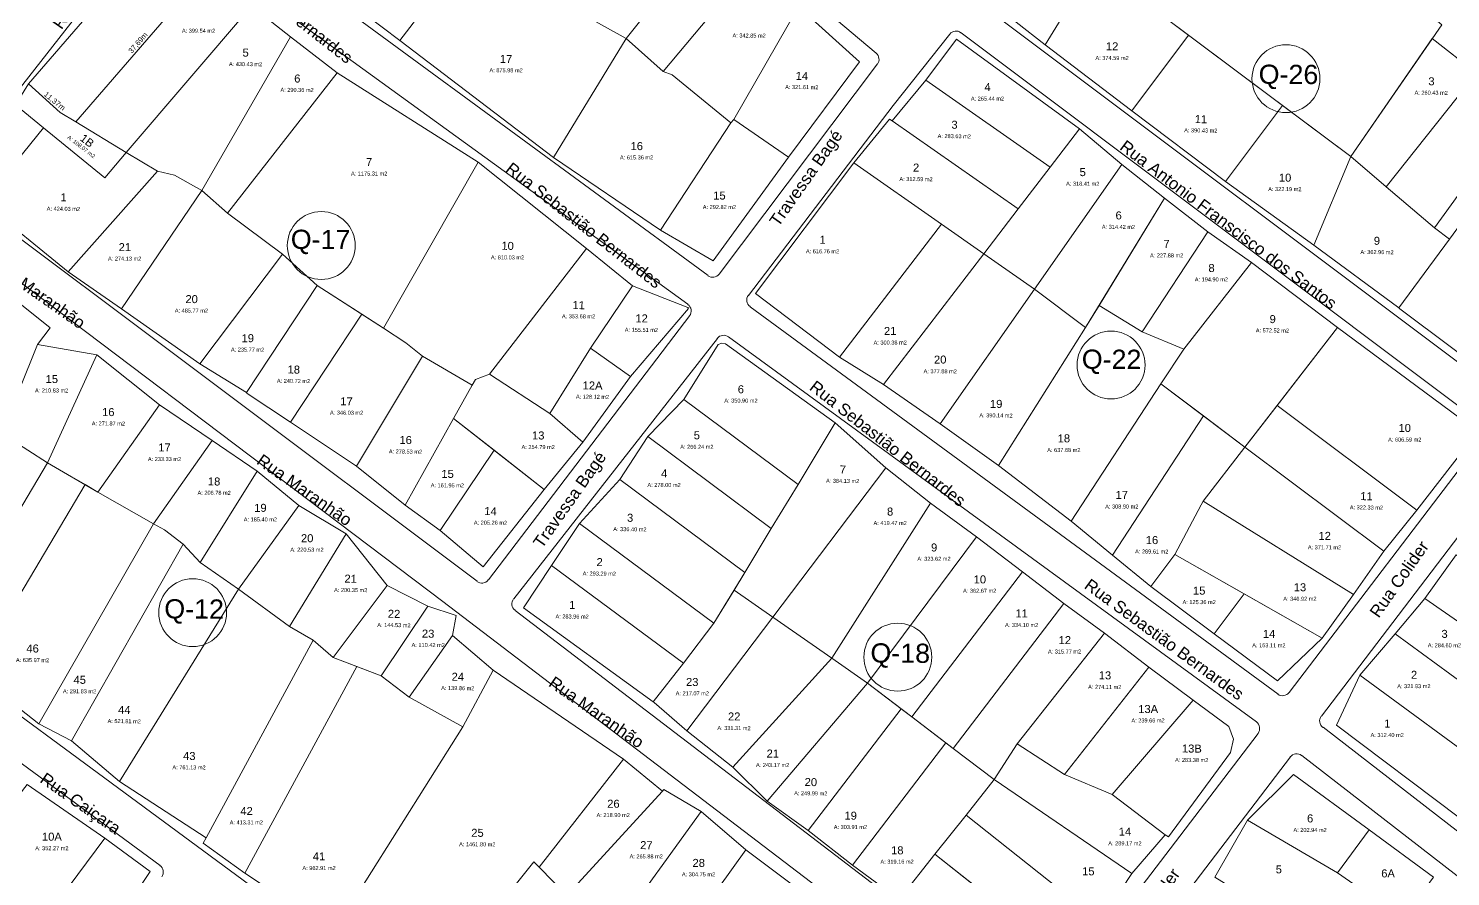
# Model space of a CAD drawing. Header units: metres. Extents: x 3808 to 8215, y 2374 to 6187.
# Drawn here: x 6263.4 to 6529.9, y 3511.4 to 3670.4 of the extents above; entities that cross this region are included whole.
import ezdxf

# ---------------------------------------------------------------- set-up
doc = ezdxf.new("R2010")
doc.units = ezdxf.units.M
for name, color, linetype in [('0 - Cotas', 7, 'Continuous'), ('Nomes-Ruas', 7, 'Continuous'), ('PDF_Boundary-Lotes', 7, 'Continuous'), ('PDF_Meio-Fio', 32, 'Continuous'), ('PDF_Numeração_Quadras', 7, 'Continuous'), ('PDF_Text', 7, 'Continuous')]:
    doc.layers.add(name, color=color, linetype=linetype)
doc.styles.add('Arial', font='arial.ttf')
doc.styles.add('PDF Arial', font='arial.ttf')
doc.styles.add('REGUA100', font='arial.ttf')
doc.dimstyles.new('Copy(2) of ISO-25', dxfattribs={"dimtxt": 1, "dimasz": 2.5, "dimexe": 1.25, "dimexo": 0.625, "dimgap": 0.2, "dimtad": 1, "dimtoh": 1, "dimlfac": 1, "dimzin": 1, "dimtxsty": 'Arial', "dimblk": 'NONE', "dimcen": 0, "dimse1": 1, "dimse2": 1, "dimsd1": 1, "dimsd2": 1, "dimclrt": 256, "dimaunit": 1, "dimadec": 3, "dimazin": 0, "dimtfac": 1, "dimtmove": 0, "dimatfit": 3, "dimldrblk": 'NONE', "dimfxl": 1, "dimtolj": 1, "dimtzin": 0, "dimarcsym": 0})

# ---------------------------------------------------------------- blocks, each defined once
blk = doc.blocks.new('*D11595')
at = {"layer": 'Defpoints', "color": 0, "transparency": 16777216}
for p in [(6287.73, 3688.09), (6263.42, 3660), (6264.75, 3658.85)]:
    blk.add_point(p, dxfattribs=at)
at = {"layer": '0 - Cotas', "lineweight": 5, "transparency": 16777216, "insert": (6277.07, 3674.3), "char_height": 1, "attachment_point": 5, "rotation": 49.1185, "style": 'Arial'}
blk.add_mtext('\\A1;37,14m', dxfattribs=at)
blk = doc.blocks.new('_None')
blk = doc.blocks.new('*D11596')
at = {"layer": 'Defpoints', "color": 0, "transparency": 16777216}
for p in [(6296.91, 3681.35), (6272.25, 3652.85), (6272.25, 3652.85)]:
    blk.add_point(p, dxfattribs=at)
at = {"layer": '0 - Cotas', "lineweight": 5, "transparency": 16777216, "insert": (6283.97, 3667.62), "char_height": 1, "attachment_point": 5, "rotation": 49.1356, "style": 'Arial'}
blk.add_mtext('\\A1;37,69m', dxfattribs=at)
blk = doc.blocks.new('*D11597')
at = {"layer": 'Defpoints', "color": 0, "transparency": 16777216}
for p in [(6263.42, 3660), (6272.04, 3652.59), (6272.25, 3652.85)]:
    blk.add_point(p, dxfattribs=at)
at = {"layer": '0 - Cotas', "lineweight": 5, "transparency": 16777216, "insert": (6268.25, 3656.69), "char_height": 1, "attachment_point": 5, "rotation": 320.9909, "style": 'Arial'}
blk.add_mtext('\\A1;11,37m', dxfattribs=at)

msp = doc.modelspace()

# ---------------------------------------------------------------- linework, layer by layer
at = {"layer": 'PDF_Boundary-Lotes', "lineweight": 5}
for points in [[(6348.547, 3688.397), (6345.793, 3691.389), (6327.859, 3705.804), (6313.14, 3683.178), (6333, 3668.106)], [(6489.177, 3704.095), (6467.232, 3679.287), (6511.232, 3646.355), (6528.266, 3671.062)], [(6391.872, 3689.044), (6382.726, 3696.106), (6366.737, 3673.298), (6375.387, 3668.473)], [(6398.37, 3681.414), (6391.872, 3689.044), (6375.387, 3668.473), (6382.328, 3662.299)], [(6463.126, 3682.282), (6453.787, 3690.034), (6443.076, 3675.853), (6453.971, 3667.281)], [(6296.907, 3681.349), (6287.727, 3688.087), (6263.416, 3660.003), (6269.352, 3654.605), (6272.249, 3652.848)], [(6375.387, 3668.473), (6366.737, 3673.298), (6348.547, 3688.397), (6333, 3668.106), (6361.792, 3646.209)], [(6305.195, 3674.529), (6296.907, 3681.349), (6272.249, 3652.848), (6281.724, 3647.102)], [(6407.702, 3674.433), (6398.37, 3681.414), (6382.328, 3662.299), (6384.028, 3661.653), (6395.022, 3652.704), (6395.607, 3653.338)], [(6480.814, 3669.131), (6467.232, 3679.287), (6463.126, 3682.282), (6453.971, 3667.281), (6470.202, 3654.927)], [(6312.483, 3668.774), (6305.195, 3674.529), (6281.724, 3647.102), (6287.581, 3643.594), (6290.737, 3642.858), (6295.857, 3640.021)], [(6419.174, 3664.146), (6407.702, 3674.433), (6395.607, 3653.338), (6405.814, 3646.277)], [(6321.275, 3662.064), (6312.483, 3668.774), (6295.857, 3640.021), (6300.69, 3635.774)], [(6395.022, 3652.704), (6384.028, 3661.653), (6382.328, 3662.299), (6375.387, 3668.473), (6361.792, 3646.209), (6381.841, 3632.569)], [(6437.338, 3668.373), (6431.59, 3660.668), (6454.908, 3644.373), (6460.386, 3651.539)], [(6498.41, 3655.939), (6480.814, 3669.131), (6470.202, 3654.927), (6487.739, 3641.665)], [(6534.766, 3662.017), (6526.508, 3668.518), (6511.232, 3646.355), (6517.871, 3640.668)], [(6272.249, 3652.848), (6269.352, 3654.605), (6263.416, 3660.003), (6260.953, 3656.044), (6266.175, 3651.769), (6277.691, 3642.386), (6281.724, 3647.102)], [(6347.663, 3645.283), (6321.275, 3662.064), (6300.69, 3635.774), (6311.02, 3628.082), (6317.515, 3622.221), (6329.904, 3614.174)], [(6431.59, 3660.668), (6425.255, 3653.036), (6448.882, 3636.545), (6454.908, 3644.373)], [(6543.332, 3655.673), (6534.766, 3662.017), (6517.871, 3640.668), (6526.914, 3632.986)], [(6266.175, 3651.769), (6260.953, 3656.044), (6249.89, 3641.155), (6254.808, 3637.72)], [(6511.232, 3646.355), (6498.41, 3655.939), (6487.739, 3641.665), (6504.317, 3629.729)], [(6547.548, 3652.526), (6543.332, 3655.673), (6526.914, 3632.986), (6529.713, 3630.898), (6532.286, 3634.353)], [(6287.581, 3643.594), (6281.724, 3647.102), (6277.691, 3642.386), (6266.175, 3651.769), (6254.808, 3637.72), (6270.808, 3624.734)], [(6405.814, 3646.277), (6395.607, 3653.338), (6395.022, 3652.704), (6381.841, 3632.569), (6391.704, 3626.796)], [(6425.255, 3653.036), (6424.773, 3653.377), (6418.075, 3645.165), (6434.484, 3633.664), (6442.427, 3628.13), (6448.882, 3636.545)], [(6468.337, 3644.88), (6460.386, 3651.539), (6454.908, 3644.373), (6448.882, 3636.545), (6442.427, 3628.13), (6451.92, 3621.486)], [(6529.713, 3630.898), (6526.914, 3632.986), (6517.871, 3640.668), (6511.232, 3646.355), (6504.317, 3629.729), (6520.199, 3618.018)], [(6367.977, 3629.127), (6347.663, 3645.283), (6329.904, 3614.174), (6334.114, 3611.445), (6337.209, 3608.934), (6346.526, 3603.496), (6347.197, 3604.588), (6349.775, 3605.567)], [(6434.484, 3633.664), (6418.075, 3645.165), (6399.665, 3620.717), (6415.38, 3608.733)], [(6476.287, 3638.575), (6468.337, 3644.88), (6451.92, 3621.486), (6461.496, 3614.303)], [(6295.857, 3640.021), (6290.737, 3642.858), (6287.581, 3643.594), (6270.808, 3624.734), (6280.842, 3617.818)], [(6311.02, 3628.082), (6300.69, 3635.774), (6295.857, 3640.021), (6280.842, 3617.818), (6295.532, 3607.508)], [(6484.435, 3632.224), (6476.287, 3638.575), (6464.04, 3618.43), (6472.121, 3613.488)], [(6442.427, 3628.13), (6434.484, 3633.664), (6415.38, 3608.733), (6423.635, 3603.647)], [(6535.558, 3630.99), (6532.286, 3634.353), (6529.713, 3630.898), (6520.199, 3618.018), (6520.443, 3617.816), (6540.042, 3603.137), (6550.054, 3616.192)], [(6492.587, 3626.517), (6484.435, 3632.224), (6472.121, 3613.488), (6479.943, 3610.291)], [(6317.515, 3622.221), (6311.02, 3628.082), (6295.532, 3607.508), (6304.235, 3602.109)], [(6376.602, 3622.145), (6367.977, 3629.127), (6349.775, 3605.567), (6361.103, 3598.225), (6368.715, 3610.445)], [(6451.92, 3621.486), (6442.427, 3628.13), (6423.635, 3603.647), (6434.261, 3596.239)], [(6508.737, 3614.348), (6492.587, 3626.517), (6479.943, 3610.291), (6475.631, 3603.748), (6491.397, 3591.897)], [(6265.059, 3611.142), (6267.436, 3614.29), (6258.928, 3621.057), (6246.783, 3601.887), (6258.325, 3594.307)], [(6325.898, 3616.793), (6317.515, 3622.221), (6304.235, 3602.109), (6304.409, 3601.964), (6312.497, 3596.605)], [(6461.496, 3614.303), (6451.92, 3621.486), (6434.261, 3596.239), (6445.212, 3588.444)], [(6475.631, 3603.748), (6479.943, 3610.291), (6472.121, 3613.488), (6464.04, 3618.43), (6461.496, 3614.303), (6445.212, 3588.444), (6458.79, 3577.999)], [(6337.209, 3608.934), (6334.114, 3611.445), (6329.904, 3614.174), (6325.898, 3616.793), (6312.497, 3596.605), (6324.84, 3588.36)], [(6508.737, 3614.348), (6497.424, 3599.726), (6523.625, 3580.096), (6534.626, 3594.272), (6533.26, 3596.171)], [(6276.173, 3609.215), (6265.059, 3611.142), (6258.325, 3594.307), (6259.602, 3593.718), (6266.929, 3588.932)], [(6287.945, 3599.856), (6276.173, 3609.215), (6266.929, 3588.932), (6276.409, 3583.476)], [(6368.715, 3610.445), (6361.103, 3598.225), (6367.294, 3592.85), (6376.252, 3605.131)], [(6394.013, 3611.283), (6393.328, 3611.381), (6392.645, 3611.124), (6386.205, 3600.813), (6407.621, 3584.921), (6414.592, 3596.439)], [(6343.054, 3597.256), (6346.526, 3603.496), (6337.209, 3608.934), (6324.84, 3588.36), (6333.982, 3581.008)], [(6367.294, 3592.85), (6361.103, 3598.225), (6349.775, 3605.567), (6347.197, 3604.588), (6346.526, 3603.496), (6343.054, 3597.256), (6360.017, 3583.941)], [(6483.65, 3597.739), (6475.631, 3603.748), (6458.79, 3577.999), (6466.584, 3571.647)], [(6297.833, 3593.12), (6287.945, 3599.856), (6276.409, 3583.476), (6286.835, 3577.53)], [(6386.205, 3600.813), (6379.452, 3593.883), (6402.598, 3576.671), (6407.621, 3584.921)], [(6497.424, 3599.726), (6491.397, 3591.897), (6517.424, 3572.413), (6523.625, 3580.096)], [(6350.65, 3591.304), (6343.054, 3597.256), (6333.982, 3581.008), (6340.532, 3576.278)], [(6424.089, 3588.026), (6414.592, 3596.439), (6407.621, 3584.921), (6402.598, 3576.671), (6397.639, 3568.428), (6395.634, 3565.09), (6402.892, 3560.007)], [(6483.201, 3581.102), (6483.588, 3581.781), (6491.397, 3591.897), (6483.65, 3597.739), (6466.584, 3571.647), (6473.756, 3565.752), (6478.244, 3571.797)], [(6266.929, 3588.932), (6259.602, 3593.718), (6239.527, 3561.236), (6247.377, 3556.016)], [(6306.246, 3587.373), (6297.833, 3593.12), (6286.835, 3577.53), (6288.872, 3576.368), (6292.397, 3573.737), (6295.581, 3570.27)], [(6379.452, 3593.883), (6374.249, 3585.841), (6397.639, 3568.428), (6402.598, 3576.671)], [(6360.017, 3583.941), (6350.65, 3591.304), (6340.532, 3576.278), (6348.628, 3569.44)], [(6491.397, 3591.897), (6483.588, 3581.781), (6511.745, 3564.295), (6517.424, 3572.413)], [(6273.994, 3584.892), (6266.929, 3588.932), (6247.377, 3556.016), (6246.509, 3554.97), (6253.084, 3549.631)], [(6432.458, 3581.374), (6424.089, 3588.026), (6402.892, 3560.007), (6413.959, 3552.351)], [(6314.046, 3580.958), (6306.246, 3587.373), (6295.581, 3570.27), (6302.735, 3565.274)], [(6374.249, 3585.841), (6366.651, 3577.61), (6391.836, 3558.884), (6397.639, 3568.428)], [(6286.835, 3577.53), (6276.409, 3583.476), (6273.994, 3584.892), (6253.084, 3549.631), (6265.36, 3540.029)], [(6322.934, 3575.64), (6314.046, 3580.958), (6302.735, 3565.274), (6312.293, 3558.282)], [(6441.081, 3575.1), (6432.458, 3581.374), (6413.959, 3552.351), (6420.665, 3547.667)], [(6483.588, 3581.781), (6483.201, 3581.102), (6478.244, 3571.797), (6505.847, 3556.125), (6511.745, 3564.295)], [(6292.397, 3573.737), (6288.872, 3576.368), (6286.835, 3577.53), (6265.36, 3540.029), (6271.443, 3536.864)], [(6366.651, 3577.61), (6361.402, 3569.725), (6386.128, 3551.439), (6391.836, 3558.884)], [(6330.619, 3565.966), (6322.934, 3575.64), (6312.293, 3558.282), (6316.746, 3555.704), (6320.521, 3552.453)], [(6449.699, 3568.535), (6441.081, 3575.1), (6420.665, 3547.667), (6428.97, 3541.363)], [(6302.735, 3565.274), (6295.581, 3570.27), (6292.397, 3573.737), (6271.443, 3536.864), (6280.481, 3529.245)], [(6491.247, 3564.418), (6478.244, 3571.797), (6473.756, 3565.752), (6485.608, 3556.915)], [(6530.994, 3571.744), (6525.13, 3563.545), (6550.603, 3545.874), (6556.089, 3554.327)], [(6361.402, 3569.725), (6356.158, 3561.777), (6380.465, 3544.191), (6386.128, 3551.439)], [(6457.457, 3562.566), (6449.699, 3568.535), (6428.97, 3541.363), (6436.728, 3535.394)], [(6316.746, 3555.704), (6312.293, 3558.282), (6302.735, 3565.274), (6280.481, 3529.245), (6296.674, 3518.688)], [(6338.217, 3562.073), (6330.619, 3565.966), (6320.521, 3552.453), (6329.521, 3549.044)], [(6402.892, 3560.007), (6395.634, 3565.09), (6391.836, 3558.884), (6386.128, 3551.439), (6380.465, 3544.191), (6380.674, 3544.017), (6386.761, 3538.729)], [(6505.847, 3556.125), (6491.247, 3564.418), (6485.608, 3556.915), (6497.46, 3548.078)], [(6342.843, 3556.585), (6343.526, 3560.314), (6338.217, 3562.073), (6329.521, 3549.044), (6334.748, 3545.059)], [(6465.047, 3557.032), (6457.457, 3562.566), (6436.728, 3535.394), (6444.376, 3529.576), (6448.706, 3536.282)], [(6525.13, 3563.545), (6519.542, 3556.883), (6545.144, 3538.163), (6550.603, 3545.874)], [(6413.959, 3552.351), (6402.892, 3560.007), (6386.761, 3538.729), (6395.403, 3531.91)], [(6324.954, 3550.774), (6320.521, 3552.453), (6316.746, 3555.704), (6296.674, 3518.688), (6296.125, 3517.672), (6303.917, 3512.028)], [(6350.487, 3550.122), (6342.843, 3556.585), (6334.748, 3545.059), (6344.819, 3539.465)], [(6473.392, 3550.635), (6465.047, 3557.032), (6448.706, 3536.282), (6457.572, 3530.512)], [(6519.542, 3556.883), (6512.929, 3549.129), (6538.496, 3530.438), (6545.144, 3538.163)], [(6344.819, 3539.465), (6334.748, 3545.059), (6329.521, 3549.044), (6324.954, 3550.774), (6303.917, 3512.028), (6320.575, 3500.968)], [(6420.665, 3547.667), (6413.959, 3552.351), (6395.403, 3531.91), (6401.846, 3525.561)], [(6481.684, 3544.458), (6473.392, 3550.635), (6457.572, 3530.512), (6466.474, 3526.772)], [(6374.937, 3533.418), (6350.487, 3550.122), (6344.819, 3539.465), (6320.575, 3500.968), (6336.606, 3487.309), (6358.135, 3514.169), (6359.129, 3513.168)], [(6426.931, 3542.878), (6420.665, 3547.667), (6401.846, 3525.561), (6409.499, 3520.033)], [(6512.929, 3549.129), (6508.552, 3539.814), (6531.589, 3522.399), (6538.496, 3530.438)], [(6435.34, 3536.487), (6428.97, 3541.363), (6426.931, 3542.878), (6409.499, 3520.033), (6417.821, 3513.537)], [(6488.673, 3534.655), (6489.213, 3537.149), (6488.379, 3539.548), (6481.684, 3544.458), (6466.474, 3526.772), (6476.439, 3519.207), (6477.049, 3518.877)], [(6439.107, 3522.944), (6444.376, 3529.576), (6436.728, 3535.394), (6435.34, 3536.487), (6417.821, 3513.537), (6426.555, 3507.112), (6433.258, 3515.614)], [(6466.474, 3526.772), (6457.572, 3530.512), (6448.706, 3536.282), (6444.376, 3529.576), (6470.197, 3511.97), (6476.439, 3519.207)], [(6382.214, 3527.437), (6374.937, 3533.418), (6359.129, 3513.168), (6364.317, 3507.861)], [(6444.376, 3529.576), (6439.107, 3522.944), (6464.276, 3502.993), (6470.197, 3511.97)], [(6500.469, 3530.572), (6491.875, 3521.991), (6508.745, 3512.109), (6514.655, 3520.151)], [(6277.707, 3518.599), (6263.133, 3528.695), (6251.27, 3513.41), (6265.752, 3502.566)], [(6389.487, 3523.577), (6382.474, 3527.75), (6382.214, 3527.437), (6364.317, 3507.861), (6366.839, 3505.297), (6373.04, 3500.856)], [(6397.868, 3516.444), (6389.487, 3523.577), (6373.04, 3500.856), (6382.006, 3494.356)], [(6439.107, 3522.944), (6433.258, 3515.614), (6458.951, 3495.23), (6464.276, 3502.993)], [(6508.745, 3512.109), (6491.875, 3521.991), (6485.726, 3511.321), (6513.471, 3494.119), (6517.994, 3500.135), (6521.055, 3503.539)], [(6286.196, 3512.376), (6277.707, 3518.599), (6265.752, 3502.566), (6275.333, 3496.026)], [(6514.655, 3520.151), (6508.745, 3512.109), (6521.055, 3503.539), (6526.734, 3511.303)], [(6407.311, 3509.313), (6397.868, 3516.444), (6382.006, 3494.356), (6385.763, 3491.649), (6387.831, 3486.695)], [(6366.839, 3505.297), (6364.317, 3507.861), (6359.129, 3513.168), (6358.135, 3514.169), (6336.606, 3487.309), (6346.047, 3480.531)], [(6442.214, 3508.534), (6433.258, 3515.614), (6426.555, 3507.112), (6436.111, 3500.828)]]:
    msp.add_lwpolyline(points, close=True, dxfattribs=at)
msp.add_lwpolyline([(6386.983, 3618.06), (6376.602, 3622.145), (6368.715, 3610.445), (6376.252, 3605.131), (6387.094, 3617.909)], dxfattribs=at)
msp.add_arc((6385.814, 3617.112), 1.521, 32.43925, 39.40219, dxfattribs=at)
at = {"layer": 'PDF_Meio-Fio', "lineweight": 5}
for points in [[(6257.024, 3809.506), (6338.167, 3736.446), (6422.273, 3665.752)], [(6390.77, 3624.04), (6293.615, 3695.323), (6284.975, 3701.789), (6214.313, 3758.616)], [(6285.931, 3690.107), (6248.791, 3642.596)], [(6386.959, 3618.669), (6287.995, 3690.395)], [(6539.988, 3601.299), (6442.296, 3674.559)], [(6398.35, 3620.338), (6425.435, 3655.947), (6436.096, 3669.287)], [(6119.464, 3646.473), (6412.306, 3430.596)], [(6249.085, 3640.469), (6347.462, 3566.758)], [(6398.644, 3618.21), (6497.593, 3545.614)], [(6387.317, 3616.547), (6349.59, 3567.052)], [(6392.538, 3612.272), (6354.363, 3563.443)], [(6493.544, 3540.382), (6394.602, 3612.56)], [(6541.85, 3588.865), (6505.731, 3541.449)], [(6452.491, 3486.526), (6450.174, 3488.272), (6354.628, 3561.281)], [(6255.363, 3537.557), (6288.055, 3513.481)], [(6506.019, 3539.385), (6608.036, 3460.417)], [(6499.941, 3533.836), (6460.577, 3482.227)], [(6502.04, 3534.095), (6604.091, 3455.098)]]:
    msp.add_lwpolyline(points, dxfattribs=at)
for points in [[(6449.222, 3478.621, 0.4080021), (6448.913, 3480.726), (6341.062, 3562.948), (6237.992, 3640.789), (6163.055, 3698.281, 0.4001268), (6160.986, 3698.056), (6119.199, 3648.635)], [(6438.194, 3669.546), (6536.054, 3596.145, -0.4165325), (6536.354, 3594.015), (6499.657, 3545.902, -0.4088793), (6497.548, 3545.596)], [(6390.725, 3624.022, 0.4106064), (6392.834, 3624.328), (6422.526, 3663.717)], [(6493.522, 3540.396, -0.4203042), (6493.838, 3538.254), (6454.619, 3486.82)]]:
    msp.add_lwpolyline(points, format="xyb", dxfattribs=at)
for centre, start, end in [((6437.243, 3668.365), 53.13439, 141.3395), ((6421.287, 3664.599), 323.01548, 49.96079), ((6399.526, 3619.45), 142.72303, 233.7138), ((6386.077, 3617.429), 322.68088, 54.07774), ((6393.685, 3611.35), 53.87534, 141.97908), ((6348.35, 3567.934), 233.17234, 322.67527), ((6355.51, 3562.521), 141.97668, 232.61433), ((6506.906, 3540.561), 142.67971, 232.25549), ((6501.088, 3532.913), 52.26385, 142.67542), ((6287.139, 3512.271), 323.22986, 53.60354)]:
    msp.add_arc(centre, 1.517, start, end, dxfattribs=at)
at = {"layer": 'PDF_Numeração_Quadras', "lineweight": 5}
for centre in [(6499.07, 3660.953), (6318.268, 3629.688), (6466.297, 3607.287), (6294.17, 3560.876), (6426.324, 3552.535)]:
    msp.add_circle(centre, 6.363, dxfattribs=at)

# ---------------------------------------------------------------- texts
at = {"layer": 'Nomes-Ruas', "lineweight": 5, "style": 'REGUA100'}
for s, rotation, p in [('Rua Santa Luzia', 54.90922, (6269.587, 3670.026)), ('Rua Sebastião Bernardes', 321.94207, (6294.699, 3685.834)), ('Travessa Bagé', 54.90922, (6403.947, 3633.045)), ('Rua Antonio Franscisco dos Santos', 322.78041, (6467.731, 3647.818)), ('Rua Sebastião Bernardes', 321.94207, (6352.624, 3643.683)), ('Rua Maranhão', 325.03323, (6255.978, 3625.85)), ('Rua Sebastião Bernardes', 321.94207, (6409.574, 3602.79)), ('Rua Maranhão', 325.03323, (6305.968, 3588.896)), ('Travessa Bagé', 54.90922, (6359.654, 3572.757)), ('Rua Colider', 54.90922, (6516.449, 3559.732)), ('Rua Sebastião Bernardes', 323.82098, (6461.088, 3565.58)), ('Rua Maranhão', 325.03323, (6360.693, 3547.252)), ('Rua Caiçara', 325.03323, (6265.36, 3529.217)), ('Rua Colider', 54.90922, (6469.818, 3498.351))]:
    msp.add_text(s, height=2.25, rotation=rotation, dxfattribs=at).set_placement(p)
at = {"layer": 'PDF_Text', "color": 1, "lineweight": 5, "char_height": 0.74999, "attachment_point": 7, "style": 'PDF Arial'}
for s, insert, rotation in [('A: 399.54 m2', (6292.146, 3669.574), 359.74171), ('A: 342.85 m2', (6395.339, 3668.673), 359.68104), ('A: 374.59 m2', (6463.364, 3664.474), 359.68104), ('A: 430.43 m2', (6300.961, 3663.317), 359.68104), ('A: 875.98 m2', (6349.792, 3662.16), 359.68104), ('A: 321.61 m2', (6405.21, 3659.009), 359.68104), ('A: 290.36 m2', (6310.607, 3658.488), 359.68104), ('A: 265.44 m2', (6440.017, 3656.839), 0.00544), ('A: 260.43 m2', (6523.177, 3657.969), 359.41759), ('A: 390.43 m2', (6479.997, 3650.903), 359.41759), ('A: 108.07 m2', (6270.609, 3649.813), 322.31112), ('A: 283.63 m2', (6433.785, 3649.828), 359.41759), ('A: 615.36 m2', (6374.242, 3645.809), 0.00544), ('A: 1175.31 m2', (6323.835, 3642.8), 359.91712), ('A: 312.59 m2', (6426.622, 3641.765), 359.68104), ('A: 318.41 m2', (6457.867, 3640.904), 359.68104), ('A: 322.19 m2', (6495.751, 3639.888), 359.74171), ('A: 424.03 m2', (6266.814, 3636.217), 359.41759), ('A: 292.82 m2', (6389.771, 3636.509), 0.00544), ('A: 314.42 m2', (6464.568, 3632.811), 359.74171), ('A: 274.13 m2', (6278.296, 3626.864), 359.74171), ('A: 810.03 m2', (6350.058, 3627.096), 359.68104), ('A: 616.76 m2', (6409.097, 3628.238), 359.68104), ('A: 227.88 m2', (6473.59, 3627.442), 0.00544), ('A: 362.96 m2', (6513.024, 3628.081), 359.68104), ('A: 194.90 m2', (6481.983, 3622.947), 0.00544), ('A: 485.77 m2', (6290.811, 3617.123), 359.74171), ('A: 353.68 m2', (6363.37, 3616.047), 359.68104), ('A: 155.51 m2', (6375.152, 3613.507), 359.74171), ('A: 300.38 m2', (6421.782, 3611.116), 0.00544), ('A: 572.52 m2', (6493.419, 3613.396), 359.68104), ('A: 235.77 m2', (6301.332, 3609.803), 359.74171), ('A: 377.88 m2', (6431.157, 3605.748), 359.68104), ('A: 240.72 m2', (6309.948, 3603.946), 359.41759), ('A: 210.83 m2', (6264.607, 3602.147), 359.74171), ('A: 128.12 m2', (6365.991, 3600.982), 359.41759), ('A: 350.90 m2', (6393.814, 3600.253), 359.68104), ('A: 346.03 m2', (6319.893, 3597.987), 359.68104), ('A: 271.87 m2', (6275.248, 3595.963), 359.68104), ('A: 390.14 m2', (6441.605, 3597.488), 359.41759), ('A: 606.59 m2', (6518.219, 3592.929), 0.00544), ('A: 278.53 m2', (6330.924, 3590.714), 359.41759), ('A: 254.79 m2', (6355.804, 3591.545), 359.68104), ('A: 266.24 m2', (6385.551, 3591.574), 0.00544), ('A: 637.68 m2', (6454.334, 3590.983), 0.00544), ('A: 233.33 m2', (6285.774, 3589.286), 0.00544), ('A: 161.95 m2', (6338.782, 3584.368), 359.68104), ('A: 278.00 m2', (6379.395, 3584.441), 359.68104), ('A: 384.13 m2', (6412.868, 3585.203), 359.68104), ('A: 206.78 m2', (6295.075, 3582.978), 359.68104), ('A: 308.90 m2', (6465.192, 3580.382), 0.00544), ('A: 322.33 m2', (6511.036, 3580.233), 359.41759), ('A: 185.40 m2', (6303.742, 3577.962), 0.00544), ('A: 205.26 m2', (6346.861, 3577.368), 359.68104), ('A: 419.47 m2', (6421.773, 3577.282), 0.00544), ('A: 336.40 m2', (6372.992, 3576.16), 359.41759), ('A: 220.53 m2', (6312.469, 3572.308), 359.68104), ('A: 289.61 m2', (6470.798, 3571.962), 359.74171), ('A: 371.71 m2', (6503.176, 3572.749), 359.74171), ('A: 323.62 m2', (6429.985, 3570.583), 0.00544), ('A: 293.29 m2', (6367.268, 3567.846), 359.41759), ('A: 200.35 m2', (6320.665, 3564.739), 359.68104), ('A: 362.67 m2', (6438.55, 3564.592), 0.00544), ('A: 346.92 m2', (6498.573, 3563.092), 0.00544), ('A: 125.36 m2', (6479.689, 3562.463), 0.00544), ('A: 144.53 m2', (6328.767, 3558.191), 359.41759), ('A: 283.96 m2', (6362.163, 3559.781), 359.68104), ('A: 334.10 m2', (6446.414, 3558.183), 0.00544), ('A: 110.42 m2', (6335.193, 3554.446), 359.68104), ('A: 315.77 m2', (6454.466, 3553.206), 0.00544), ('A: 163.11 m2', (6492.757, 3554.383), 359.74171), ('A: 284.60 m2', (6525.658, 3554.383), 359.74171), ('A: 635.97 m2', (6261.035, 3551.611), 359.68104), ('A: 291.83 m2', (6269.843, 3545.772), 359.74171), ('A: 139.86 m2', (6340.735, 3546.374), 359.41759), ('A: 217.07 m2', (6384.696, 3545.375), 359.68104), ('A: 274.11 m2', (6461.994, 3546.617), 359.41759), ('A: 321.93 m2', (6519.938, 3546.712), 0.00544), ('A: 521.81 m2', (6278.21, 3540.181), 359.41759), ('A: 239.66 m2', (6470.106, 3540.283), 0.00544), ('A: 331.31 m2', (6392.501, 3538.896), 359.41759), ('A: 312.40 m2', (6514.935, 3537.564), 0.00544), ('A: 761.13 m2', (6290.369, 3531.501), 359.68104), ('A: 243.17 m2', (6399.74, 3531.946), 359.74171), ('A: 283.38 m2', (6478.285, 3532.906), 359.41759), ('A: 249.99 m2', (6406.888, 3526.66), 359.41759), ('A: 413.31 m2', (6301.105, 3521.177), 0.00544), ('A: 218.90 m2', (6369.867, 3522.547), 0.00544), ('A: 303.91 m2', (6414.329, 3520.308), 0.00544), ('A: 202.94 m2', (6500.473, 3519.786), 359.68104), ('A: 352.27 m2', (6264.664, 3516.346), 0.00544), ('A: 1461.80 m2', (6344.097, 3517.098), 359.67576), ('A: 289.17 m2', (6465.779, 3517.271), 359.68104), ('A: 962.91 m2', (6314.73, 3512.634), 0.00544), ('A: 265.88 m2', (6376.051, 3514.823), 359.68104), ('A: 319.16 m2', (6423.068, 3513.819), 0.00544), ('A: 304.75 m2', (6385.852, 3511.456), 359.74171)]:
    msp.add_mtext(s, dxfattribs=dict(at, insert=insert, rotation=rotation))
at = {"layer": 'PDF_Text', "lineweight": 5, "attachment_point": 7, "style": 'PDF Arial'}
for s, insert, char_height, rotation in [('12', (6465.321, 3666.277), 1.5, 359.67576), ('5', (6303.497, 3665.084), 1.5, 358.96696), ('17', (6351.72, 3663.927), 1.5, 358.96696), ('Q-26', (6493.949, 3659.006), 3.6001, 359.72543), ('6', (6313.178, 3660.226), 1.5, 358.96696), ('14', (6407.172, 3660.747), 1.5, 358.96696), ('4', (6442.553, 3658.63), 1.5, 0.40606), ('3', (6525.748, 3659.707), 1.5, 358.96696), ('3', (6436.356, 3651.565), 1.5, 358.96696), ('11', (6481.96, 3652.642), 1.5, 358.96696), ('1B', (6272.905, 3649.514), 1.5, 322.48705), ('16', (6376.233, 3647.557), 1.5, 359.82923), ('7', (6326.662, 3644.586), 1.5, 0.66994), ('2', (6429.159, 3643.557), 1.5, 358.96696), ('5', (6460.403, 3642.671), 1.5, 0.40606), ('10', (6497.742, 3641.636), 1.5, 359.82923), ('1', (6269.385, 3637.98), 1.5, 358.96696), ('15', (6391.728, 3638.287), 1.5, 359.82923), ('6', (6467.14, 3634.549), 1.5, 0.66994), ('Q-17', (6312.538, 3628.07), 3.6001, 359.72543), ('10', (6352.014, 3628.874), 1.5, 358.96696), ('1', (6411.633, 3630.03), 1.5, 358.96696), ('7', (6476.126, 3629.234), 1.5, 0.66994), ('9', (6515.531, 3629.813), 1.5, 358.96696), ('21', (6280.287, 3628.637), 1.5, 359.82923), ('8', (6484.554, 3624.685), 1.5, 0.66994), ('20', (6292.802, 3618.872), 1.5, 359.82923), ('11', (6365.332, 3617.786), 1.5, 358.96696), ('12', (6377.143, 3615.281), 1.5, 359.82923), ('21', (6423.739, 3612.919), 1.5, 0.54391), ('9', (6495.99, 3615.133), 1.5, 358.96696), ('19', (6303.323, 3611.551), 1.5, 359.82923), ('20', (6433.114, 3607.525), 1.5, 0.54391), ('Q-22', (6460.799, 3605.594), 3.6001, 359.87317), ('18', (6311.939, 3605.694), 1.5, 358.96696), ('15', (6266.598, 3603.895), 1.5, 359.82923), ('12A', (6367.246, 3602.719), 1.5, 359.40131), ('17', (6321.82, 3599.754), 1.5, 358.96696), ('6', (6396.321, 3601.985), 1.5, 358.96696), ('16', (6277.175, 3597.705), 1.5, 359.67576), ('19', (6443.596, 3599.236), 1.5, 359.82923), ('10', (6520.175, 3594.706), 1.5, 0.54391), ('16', (6332.915, 3592.462), 1.5, 359.82923), ('13', (6357.761, 3593.322), 1.5, 359.82923), ('5', (6388.087, 3593.341), 1.5, 0.66994), ('18', (6456.291, 3592.761), 1.5, 0.54391), ('17', (6287.73, 3591.089), 1.5, 0.54391), ('4', (6381.966, 3586.204), 1.5, 0.66994), ('7', (6415.44, 3586.966), 1.5, 358.96696), ('18', (6297.002, 3584.721), 1.5, 358.96696), ('15', (6340.773, 3586.116), 1.5, 359.82923), ('17', (6467.149, 3582.184), 1.5, 0.54391), ('11', (6512.998, 3581.972), 1.5, 358.96696), ('19', (6305.699, 3579.739), 1.5, 0.54391), ('14', (6348.818, 3579.17), 1.5, 358.96696), ('8', (6424.31, 3579.048), 1.5, 0.66994), ('3', (6375.563, 3577.898), 1.5, 358.96696), ('20', (6314.46, 3574.056), 1.5, 359.82923), ('16', (6472.79, 3573.71), 1.5, 359.82923), ('12', (6505.167, 3574.523), 1.5, 359.82923), ('9', (6432.557, 3572.321), 1.5, 0.66994), ('2', (6369.839, 3569.609), 1.5, 358.96696), ('21', (6322.593, 3566.507), 1.5, 358.96696), ('10', (6440.541, 3566.341), 1.5, 359.82923), ('13', (6500.53, 3564.869), 1.5, 359.82923), ('15', (6481.645, 3564.241), 1.5, 359.82923), ('Q-12', (6288.835, 3558.813), 3.6001, 359.72543), ('22', (6330.729, 3559.93), 1.5, 358.96696), ('1', (6364.7, 3561.573), 1.5, 358.96696), ('11', (6448.37, 3559.985), 1.5, 359.82923), ('23', (6337.12, 3556.189), 1.5, 358.96696), ('12', (6456.457, 3554.98), 1.5, 359.82923), ('14', (6494.748, 3556.156), 1.5, 359.82923), ('3', (6528.229, 3556.121), 1.5, 0.66994), ('46', (6262.992, 3553.388), 1.5, 359.82923), ('Q-18', (6421.173, 3550.553), 3.6001, 359.54385), ('45', (6271.834, 3547.52), 1.5, 359.82923), ('24', (6342.697, 3548.113), 1.5, 359.82923), ('23', (6386.623, 3547.118), 1.5, 359.67576), ('13', (6463.985, 3548.353), 1.5, 359.82923), ('2', (6522.509, 3548.475), 1.5, 0.66994), ('44', (6280.172, 3541.92), 1.5, 358.96696), ('13A', (6471.391, 3542.03), 1.5, 0.37884), ('22', (6394.493, 3540.67), 1.5, 359.82923), ('1', (6517.471, 3539.356), 1.5, 358.96696), ('43', (6292.36, 3533.249), 1.5, 359.82923), ('21', (6401.731, 3533.72), 1.5, 359.82923), ('13B', (6479.569, 3534.652), 1.5, 359.40131), ('20', (6408.85, 3528.374), 1.5, 358.96696), ('42', (6303.096, 3522.951), 1.5, 359.82923), ('26', (6371.858, 3524.295), 1.5, 359.82923), ('19', (6416.32, 3522.056), 1.5, 359.82923), ('6', (6503.009, 3521.553), 1.5, 358.96696), ('10A', (6265.913, 3518.122), 1.5, 359.8406), ('25', (6346.378, 3518.841), 1.5, 359.82923), ('14', (6467.736, 3519.074), 1.5, 0.54391), ('41', (6316.687, 3514.436), 1.5, 0.54391), ('27', (6378.014, 3516.562), 1.5, 358.96696), ('18', (6425.059, 3515.567), 1.5, 359.82923), ('28', (6387.843, 3513.204), 1.5, 359.82923), ('15', (6460.867, 3511.625), 1.5, 359.82923), ('5', (6497.142, 3512.003), 1.5, 358.96696), ('6A', (6516.928, 3511.235), 1.5, 359.59352)]:
    msp.add_mtext(s, dxfattribs=dict(at, insert=insert, char_height=char_height, rotation=rotation))

# ---------------------------------------------------------------- dimensions: what is measured, and where the dimension line sits
at = {"layer": '0 - Cotas', "lineweight": 5}
for base, p1, p2, angle, picture, middle in [((6264.752, 3658.846), (6287.727, 3688.087), (6263.416, 3660.003), 229.1185, '*D11595', (6277.674, 3673.773)), ((6272.249, 3652.848), (6296.907, 3681.349), (6272.249, 3652.848), 229.13563, '*D11596', (6284.578, 3667.098)), ((6272.039, 3652.588), (6263.416, 3660.003), (6272.249, 3652.848), 320.99095, '*D11597', (6267.746, 3656.066))]:
    dim = msp.add_linear_dim(base=base, p1=p1, p2=p2, angle=angle, dimstyle='Copy(2) of ISO-25', override={"dimpost": 'm'}, dxfattribs=at)
    dim.commit()
    dim.dimension.update_dxf_attribs({"geometry": picture, "text_midpoint": middle, "dimtype": 161})

doc.saveas('drawing.dxf')
